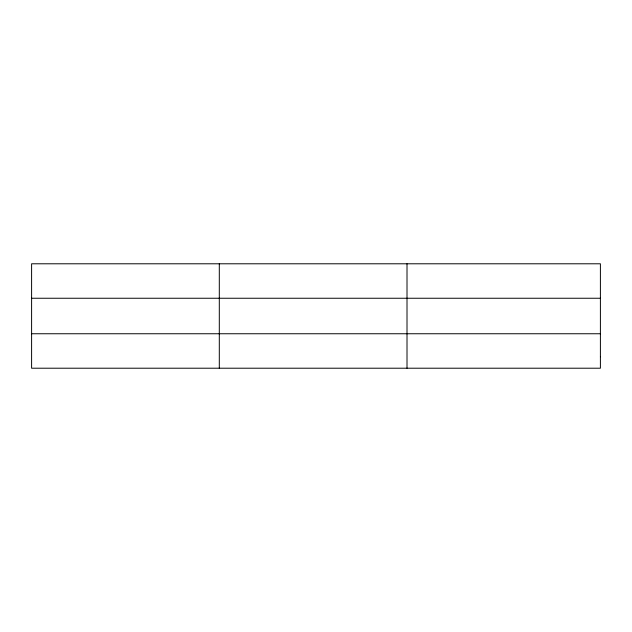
<?xml version="1.0" encoding="UTF-8"?>
<svg xmlns="http://www.w3.org/2000/svg" width="632" height="632" viewBox="0 0 632 632"><rect width="100%" height="100%" fill="white"/><g stroke="black" fill="none" stroke-linecap="round" stroke-linejoin="round"><path stroke-width="0.95" d="M219.304 263.789L219.304 368.211M407.008 263.789L407.008 368.211M31.6 298.249L600.4 298.249M31.6 333.751L600.4 333.751M600.4 356.725L600.4 368.211L31.6 368.211L31.6 263.789L600.4 263.789L600.4 356.725"/></g></svg>
